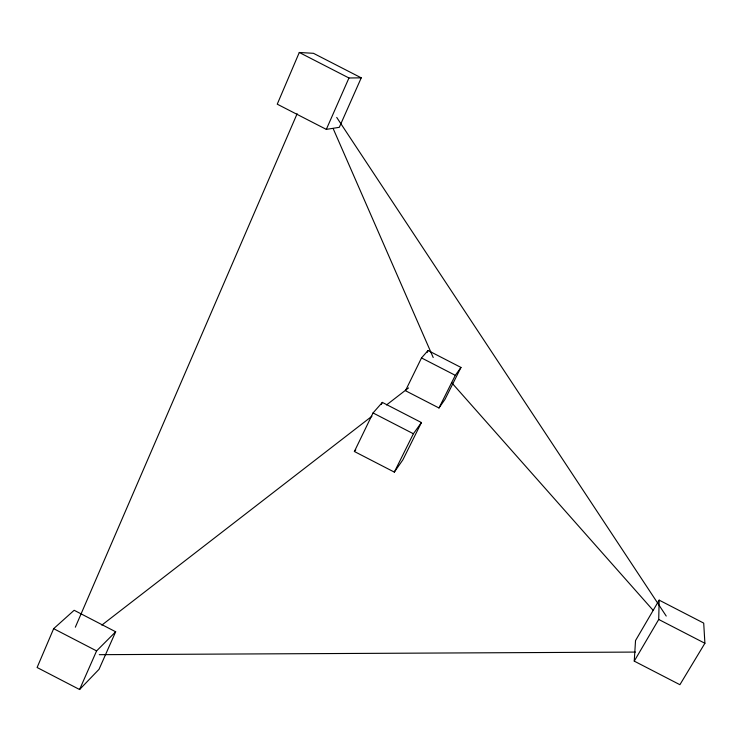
<?xml version="1.0" encoding="UTF-8"?>
<svg xmlns="http://www.w3.org/2000/svg" width="742" height="742" viewBox="0 0 742 742"><rect width="100%" height="100%" fill="white"/><g stroke="black" fill="none" stroke-linecap="round" stroke-linejoin="round"><path stroke-width="1.11" d="M634.243 661.131L658.72 619.459L659.156 600.13L703.704 623.104L704.9 643.277L679.904 684.699L634.243 661.131L635.532 640.559L659.156 600.13M53.656 628.669L37.1 667.503L79.589 689.522L99.02 669.321L115.669 631.776L74.144 610.276L53.656 628.669L96.599 650.91L115.669 631.776M299.286 52.478L277.248 104.177L326.313 129.386L339.307 127.318L361.243 77.845L313.467 53.313L299.286 52.478L348.953 77.984L361.243 77.845M75.332 627.203L297.125 113.749M79.589 689.522L96.599 650.91M326.313 129.386L348.953 77.984M354.379 451.498L373.041 412.951L382.334 402.405L421.419 422.55L402.878 459.827L394.327 472.107L354.379 451.498L355.78 449.837M381.323 404.483L382.334 402.405M421.512 357.932L405.466 390.709L438.976 407.979L445.024 399.298L460.977 367.438L428.06 350.493L421.512 357.932L455.31 375.331L460.977 367.438M427.049 352.552L428.06 350.493M394.327 472.107L413.387 433.755L421.419 422.55M438.976 407.979L455.31 375.331M101.84 625.107L371.909 416.253M386.554 404.928L408.527 387.936M99.289 654.676L635.421 652.079M373.041 412.951L413.387 433.755M658.72 619.459L704.9 643.277M451.47 382.445L653.053 610.239M336.72 117.421L666.223 616.055M333.13 128.496L433.198 357.505"/></g></svg>
